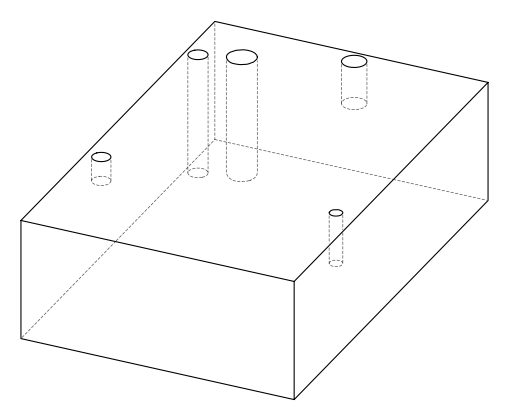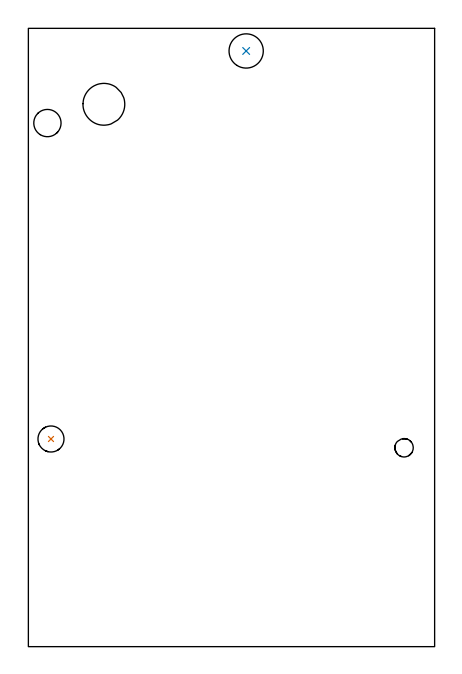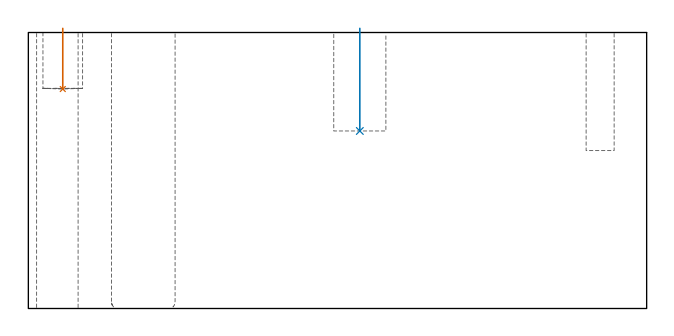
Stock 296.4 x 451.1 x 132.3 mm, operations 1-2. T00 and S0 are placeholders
(PLAN: 9 operations, 8 tool changes, 8.5 min)
(1 INDEXABLE_INSERT_DRILL_BLIND_HOLE_FROM_SOLID | STEP1POCKET | NXT0302_009 | 0.12 min | 7608 mm3)
(2 INDEXABLE_INSERT_DRILL_BLIND_HOLE_FROM_SOLID_1 | STEP1POCKET_2 | UGT0302_004 | 0.2 min | 23139 mm3)
(3 MILL_THROUGH_HOLE_FROM_SOLID_MATERIAL | STEP1HOLE | NXT0201_007 | Circular | 5.91 min | 96291 mm3)
(4 MILL_BLIND_HOLE_FROM_SOLID_MATERIAL | STEP1POCKET_1 | UGT0201_130 | Spiral | 0.46 min | 7960 mm3)
(5 SPOT_DRILL | STEP1HOLE_1 | NXT0321_9005460120000 | 0.05 min | 172 mm3)
(6 DRILL_BLIND_HOLE_INTO_CENTER | STEP1HOLE_1 | NXT0301_023 | 0.04 min | 106 mm3)
(7 GUN_DRILL_THROUGH_HOLE | STEP1HOLE_1 | UGT0307_001 | 0.59 min | 2421 mm3)
(8 SPADE_DRILL_TO_ENLARGE_THROUGH_HOLE | STEP1HOLE_1 | UGT0306_003 | 0.56 min | 13470 mm3)
(9 DRILL_TO_ENLARGE_THROUGH_HOLE | STEP1HOLE_1 | UGT0301_265 | 0.57 min | 24905 mm3)
(TOOL NXT0302_009 | Index. Insert Drill 19mm [880-D1900L25-05] | D19 PA176 FL95 Z2)
(TOOL UGT0302_004 | Indexable Insert Drill 25mm | D25 PA180 FL50 Z2)
(TOOL NXT0201_007 | ENDMILL 25mm [R216.25-25050GCK54P 1620] | D25 R3 FL54 Z5)
(TOOL UGT0201_130 | Carbide End Mill 12.0 | D12 FL15 Z4)
(TOOL NXT0321_9005460120000 | NC Spot Drill, 142deg, 12mm, Carbide, Uncoated | D12 PA142 FL30 Z2)
(TOOL NXT0301_023 | Carbide Drill 5.2mm [860.1-0520-016A1-MM 2214] | D5.2 PA140 FL28 Z2)
(TOOL UGT0307_001 | Gun Drill 5 mm | D5 PA130 FL24 Z1)
(TOOL UGT0306_003 | Spade Drill 12.5mm | D12.5 PA132 FL10 Z2)
(TOOL UGT0301_265 | Twist Drill 19.9 mm | D19.9 PA118 FL140 Z2)
(OP 1 INDEXABLE_INSERT_DRILL_BLIND_HOLE_FROM_SOLID)
G17 G21 G94 G90
T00 M6
G54
G17 G0 G90 X16.5 Y151.5 S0 M3
G43 Z142.3 H1
G94 G81 G98 Z105.2 F250. R134.3
G80
M5
M2
(OP 2 INDEXABLE_INSERT_DRILL_BLIND_HOLE_FROM_SOLID_1)
G17 G21 G94 G90
T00 M6
G54
G17 G0 G90 X158.9 Y434.6 S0 M3
G43 Z142.3 H0
G94 G81 G98 Z85.1 F250. R134.3
G80
M5
M2
